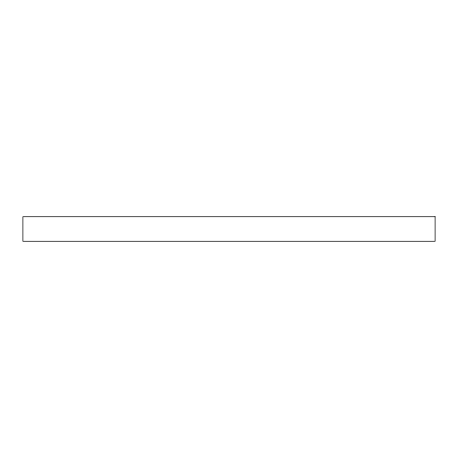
<?xml version="1.0" encoding="UTF-8"?>
<svg xmlns="http://www.w3.org/2000/svg" width="458" height="458" viewBox="0 0 458 458"><rect width="100%" height="100%" fill="white"/><g stroke="black" fill="none" stroke-linecap="round" stroke-linejoin="round"><path stroke-width="0.69" d="M435.1 216.731L22.9 216.731L22.9 241.269L435.1 241.269L435.1 216.731"/></g></svg>
